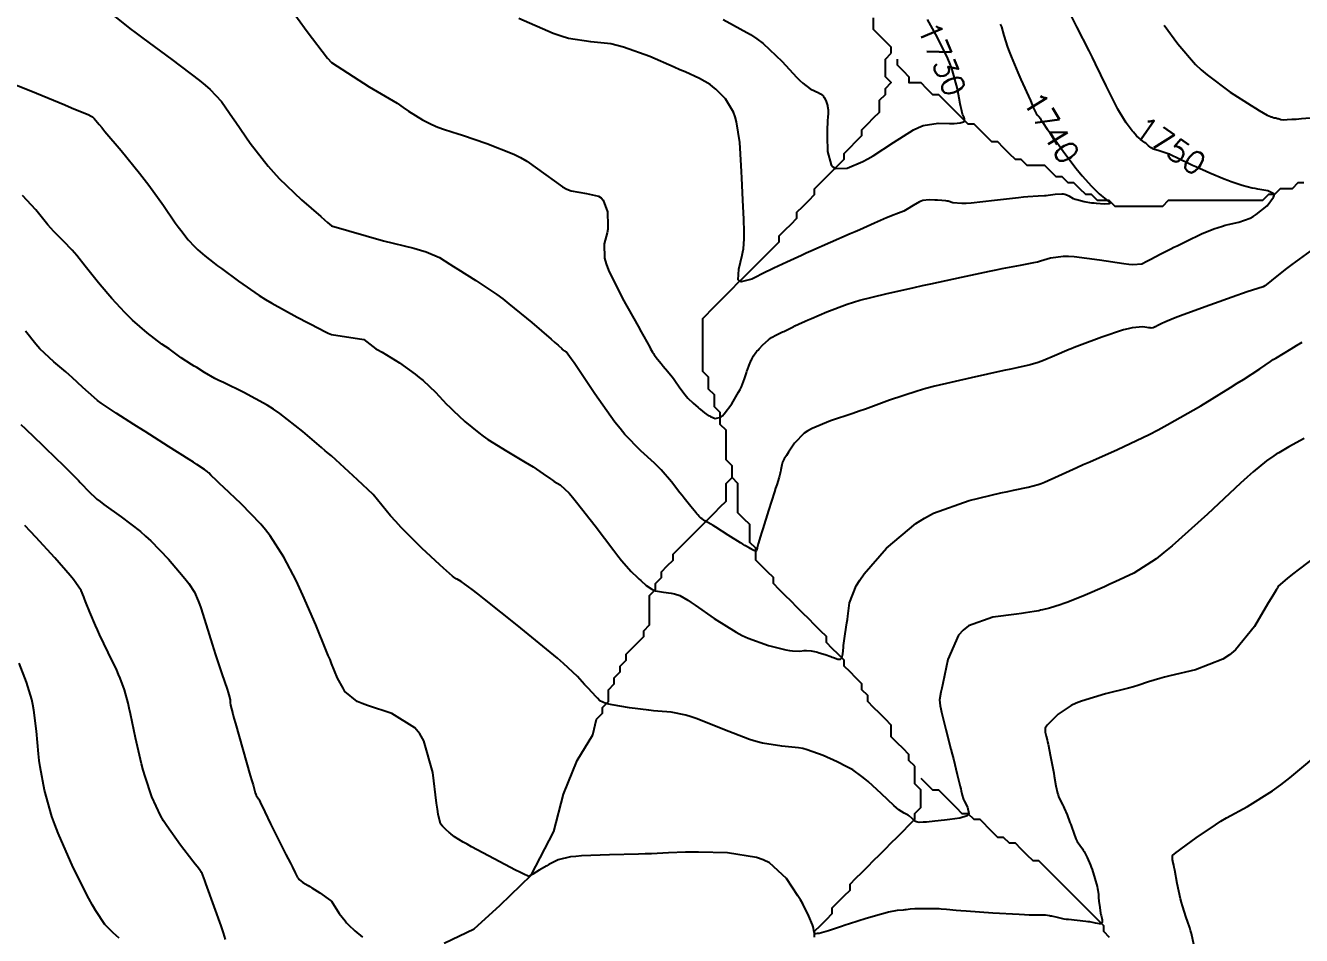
# Model space of a CAD drawing. Header units: metres. Extents: x 68 to 838477, y 94 to 1191015.
# Drawn here: x 837948.1 to 838164.5, y 1189900.5 to 1190054.8 of the extents above; entities that cross this region are included whole.
import ezdxf

# ---------------------------------------------------------------- set-up
doc = ezdxf.new("R2010")
doc.units = ezdxf.units.M
doc.header["$LTSCALE"] = 0.3
doc.layers.add('COTAS 10', color=1, linetype='Continuous')
doc.layers.add('DRENAJE', color=5, linetype='Continuous', lineweight=25)
doc.styles.get("Standard").update_dxf_attribs({"font": 'simplex.shx'})

msp = doc.modelspace()

# ---------------------------------------------------------------- linework, layer by layer
at = {"layer": 'COTAS 10'}
for points, elevation in [([(837992.58, 1190058.31), (837995.83, 1190053.8), (837999.3, 1190049.31), (838000, 1190048.56), (838006.34, 1190044.44), (838011.11, 1190041.64), (838012.12, 1190040.94), (838013.02, 1190040.32), (838015.43, 1190038.82), (838017.01, 1190038.03), (838017.39, 1190037.85), (838017.74, 1190037.7), (838018.82, 1190037.29), (838020.54, 1190036.75), (838021.29, 1190036.5), (838022.17, 1190036.21), (838026.35, 1190034.82), (838030.91, 1190032.99), (838032.03, 1190032.42), (838033.08, 1190031.83), (838036.35, 1190029.47), (838039.14, 1190027.45), (838039.89, 1190027.07), (838040.63, 1190026.77), (838043.21, 1190026.33), (838045.29, 1190025.9), (838045.71, 1190025.6), (838046.07, 1190025.22), (838046.78, 1190023.21), (838046.87, 1190020.85), (838046.83, 1190020.26), (838046.75, 1190019.68), (838046.23, 1190017.81), (838046.28, 1190015.34), (838046.56, 1190014.39), (838046.95, 1190013.32), (838049.35, 1190008.5), (838051.97, 1190003.84), (838052.51, 1190002.87), (838052.97, 1190002.05), (838053.96, 1190000.25), (838054.09, 1190000), (838054.43, 1189999.4), (838054.57, 1189999.18), (838054.71, 1189998.97), (838055.26, 1189998.23), (838055.87, 1189997.5), (838056.05, 1189997.28), (838056.24, 1189997.06), (838056.98, 1189996.2), (838057.77, 1189995.23), (838058, 1189994.93), (838058.23, 1189994.62), (838059.08, 1189993.39), (838059.96, 1189992.19), (838060.2, 1189991.9), (838060.44, 1189991.62), (838061.32, 1189990.76), (838062.15, 1189990.05), (838062.36, 1189989.87), (838062.56, 1189989.7), (838063.23, 1189989.15), (838063.88, 1189988.7), (838064.08, 1189988.59), (838064.28, 1189988.49), (838065.07, 1189988.19), (838066, 1189988.41), (838066.3, 1189988.64), (838066.6, 1189988.94), (838067.86, 1189990.65), (838069.02, 1189992.62), (838069.27, 1189993.09), (838069.49, 1189993.53), (838070.02, 1189994.87), (838070.35, 1189995.91), (838070.43, 1189996.17), (838070.52, 1189996.42), (838070.81, 1189997.21), (838071.09, 1189997.89), (838071.17, 1189998.06), (838071.24, 1189998.22), (838071.54, 1189998.77), (838071.97, 1189999.36), (838072.13, 1189999.56), (838072.32, 1189999.77), (838072.53, 1190000), (838073.16, 1190000.66), (838074.1, 1190001.52), (838074.35, 1190001.71), (838074.6, 1190001.89), (838075.45, 1190002.37), (838076.27, 1190002.74), (838076.48, 1190002.84), (838076.7, 1190002.95), (838077.47, 1190003.32), (838078.19, 1190003.68), (838078.38, 1190003.77), (838078.57, 1190003.86), (838079.21, 1190004.17), (838080.32, 1190004.67), (838080.8, 1190004.88), (838081.36, 1190005.12), (838084, 1190006.27), (838087.43, 1190007.56), (838088.49, 1190007.9), (838089.6, 1190008.22), (838094, 1190009.33), (838098.82, 1190010.4), (838100.2, 1190010.7), (838101.6, 1190011.01), (838106.81, 1190012.14), (838111.58, 1190013.15), (838112.71, 1190013.38), (838113.75, 1190013.59), (838116.81, 1190014.16), (838119.12, 1190014.61), (838119.69, 1190014.74), (838120.23, 1190014.88), (838121.94, 1190015.41), (838124.14, 1190015.69), (838124.98, 1190015.68), (838125.93, 1190015.62), (838130.22, 1190015.05), (838134.35, 1190014.45), (838135.19, 1190014.36), (838135.9, 1190014.31), (838137.39, 1190014.42), (838138.27, 1190014.87), (838138.59, 1190015.03), (838138.94, 1190015.21), (838140.51, 1190016.02), (838142.33, 1190016.95), (838142.85, 1190017.21), (838143.38, 1190017.48), (838145.32, 1190018.44), (838147.19, 1190019.32), (838147.66, 1190019.53), (838148.12, 1190019.72), (838149.62, 1190020.32), (838151.11, 1190020.81), (838151.56, 1190020.93), (838152.03, 1190021.06), (838153.86, 1190021.49), (838155.78, 1190022.16), (838156.3, 1190022.44), (838156.81, 1190022.76), (838158.65, 1190024.25), (838159.77, 1190025.72), (838159.84, 1190026.01), (838159.8, 1190026.26), (838158.78, 1190026.78), (838157.08, 1190027.05), (838156.61, 1190027.15), (838156.14, 1190027.25), (838154.45, 1190027.71), (838152.58, 1190028.33), (838152, 1190028.55), (838151.39, 1190028.78), (838148.97, 1190029.78), (838146.58, 1190030.83), (838146, 1190031.1), (838145.44, 1190031.35), (838143.71, 1190032.2), (838142.27, 1190032.88), (838141.9, 1190033.03), (838141.55, 1190033.17), (838140.36, 1190033.56), (838139.41, 1190033.87), (838139.2, 1190033.97), (838139.02, 1190034.06), (838138.53, 1190034.42), (838138.18, 1190034.77), (838138.08, 1190034.86), (838137.98, 1190034.94), (838137.6, 1190035.22), (838137.2, 1190035.51), (838137.08, 1190035.6), (838136.96, 1190035.7), (838136.53, 1190036.11), (838135.98, 1190036.73), (838135.8, 1190036.96), (838135.6, 1190037.21), (838134.76, 1190038.34), (838133.67, 1190040.09), (838133.37, 1190040.63), (838133.31, 1190040.74), (838132.94, 1190041.45), (838131.39, 1190044.61), (838129.58, 1190048.34), (838129.05, 1190049.41), (838128.5, 1190050.51), (838126.38, 1190054.61), (838124.32, 1190058.8)], 1750), ([(837962.89, 1190056.63), (837965.8, 1190054.32), (837966.84, 1190053.53), (837967.97, 1190052.68), (837972.89, 1190049.06), (837977.57, 1190045.52), (837978.55, 1190044.71), (837979.4, 1190043.98), (837981.32, 1190041.96), (837982.7, 1190039.94), (837983.21, 1190039.21), (837983.76, 1190038.41), (837986.21, 1190034.88), (837989.23, 1190030.97), (837990.16, 1190029.93), (837991.12, 1190028.89), (837994.88, 1190025.28), (837998.15, 1190022.44), (837998.79, 1190021.88), (837999.31, 1190021.43), (838000, 1190020.87), (838008.79, 1190018.3), (838013.97, 1190017.06), (838015.07, 1190016.74), (838016.03, 1190016.44), (838018.3, 1190015.47), (838020.05, 1190014.34), (838020.68, 1190013.94), (838021.38, 1190013.51), (838024.43, 1190011.6), (838028, 1190009.2), (838029.03, 1190008.44), (838030.08, 1190007.64), (838033.98, 1190004.43), (838037.24, 1190001.61), (838037.88, 1190001.05), (838038.41, 1190000.6), (838039.09, 1190000)], 1760), ([(838113.41, 1190055.07), (838113.59, 1190054.61), (838114.01, 1190053.13), (838114.61, 1190051.17), (838114.9, 1190050.41), (838115.24, 1190049.55), (838116.38, 1190046.88), (838116.89, 1190045.69), (838118.51, 1190042.08), (838118.81, 1190041.39), (838119.06, 1190040.83), (838119.47, 1190039.92), (838119.49, 1190039.88), (838119.49, 1190039.86), (838119.5, 1190039.85), (838119.54, 1190039.79), (838119.58, 1190039.72), (838119.6, 1190039.71), (838119.62, 1190039.69), (838119.7, 1190039.61), (838119.81, 1190039.51), (838119.84, 1190039.49), (838119.87, 1190039.46), (838119.99, 1190039.33), (838120.17, 1190039.11), (838120.23, 1190039.01), (838120.31, 1190038.9), (838120.63, 1190038.38), (838121.38, 1190037.26), (838121.73, 1190036.77), (838122.13, 1190036.2), (838124.08, 1190033.5), (838126.23, 1190030.63), (838126.77, 1190029.96), (838127.28, 1190029.34), (838128.88, 1190027.55), (838130.18, 1190026.3), (838130.49, 1190026.01), (838130.79, 1190025.76), (838131.67, 1190025.09), (838132.03, 1190024.71), (838131.99, 1190024.64), (838131.88, 1190024.59), (838131, 1190024.53), (838129.7, 1190024.62), (838129.33, 1190024.67), (838128.96, 1190024.71), (838127.61, 1190024.94), (838126.4, 1190025.24), (838126.11, 1190025.33), (838125.85, 1190025.43), (838125.1, 1190025.85), (838124.37, 1190026.17), (838124.12, 1190026.21), (838123.85, 1190026.24), (838122.72, 1190026.16), (838121.5, 1190025.99), (838121.19, 1190025.96), (838120.88, 1190025.93), (838119.84, 1190025.88), (838118.1, 1190025.76), (838117.36, 1190025.69), (838116.5, 1190025.6), (838112.45, 1190025.13), (838108.44, 1190024.71), (838107.6, 1190024.66), (838106.9, 1190024.63), (838105.33, 1190024.76), (838104.58, 1190025.01), (838104.39, 1190025.05), (838104.19, 1190025.09), (838103.51, 1190025.16), (838102.78, 1190025.18), (838102.55, 1190025.19), (838102.31, 1190025.2), (838101.34, 1190025.24), (838100.29, 1190025.13), (838099.99, 1190025.05), (838099.7, 1190024.94), (838098.64, 1190024.32), (838097.6, 1190023.65), (838097.33, 1190023.5), (838097.06, 1190023.36), (838096.13, 1190022.98), (838094.96, 1190022.56), (838094.55, 1190022.39), (838094.09, 1190022.19), (838092.1, 1190021.31), (838089.58, 1190020.18), (838088.79, 1190019.83), (838087.96, 1190019.46), (838084.61, 1190018.01), (838081.28, 1190016.55), (838080.46, 1190016.19), (838079.68, 1190015.84), (838077.22, 1190014.71), (838074.98, 1190013.64), (838074.34, 1190013.33), (838073.7, 1190013.02), (838071.29, 1190011.82), (838069.45, 1190011.32), (838069.16, 1190011.45), (838068.96, 1190011.69), (838069.05, 1190013.5), (838069.63, 1190015.85), (838069.74, 1190016.42), (838069.83, 1190016.96), (838069.97, 1190018.64), (838069.95, 1190020.54), (838069.93, 1190021.22), (838069.9, 1190021.97), (838069.76, 1190025.22), (838069.57, 1190028.96), (838069.51, 1190030.01), (838069.45, 1190031.07), (838069.21, 1190034.96), (838068.69, 1190038.5), (838068.45, 1190039.34), (838068.17, 1190040.11), (838066.82, 1190042.38), (838065.16, 1190044.05), (838064.68, 1190044.44), (838064.2, 1190044.8), (838062.38, 1190045.86), (838059.95, 1190046.95), (838059.08, 1190047.33), (838058.12, 1190047.75), (838053.94, 1190049.54), (838049.52, 1190051.16), (838048.41, 1190051.46), (838047.35, 1190051.7), (838043.94, 1190052.05), (838040.19, 1190052.62), (838038.92, 1190053), (838037.55, 1190053.47), (838031.75, 1190055.99)], 1740), ([(838066.43, 1190055.83), (838071.03, 1190053.32), (838072.14, 1190052.57), (838073.19, 1190051.79), (838076.43, 1190048.73), (838078.86, 1190046.05), (838079.4, 1190045.51), (838079.89, 1190045.04), (838081.18, 1190044.08), (838082.01, 1190043.7), (838082.21, 1190043.6), (838082.39, 1190043.51), (838082.94, 1190043.22), (838083.35, 1190042.88), (838083.45, 1190042.77), (838083.54, 1190042.64), (838083.84, 1190042.08), (838084.04, 1190041.45), (838084.09, 1190041.28), (838084.12, 1190041.12), (838084.2, 1190040.53), (838084.2, 1190039.87), (838084.19, 1190039.66), (838084.17, 1190039.44), (838084.08, 1190038.53), (838084.02, 1190037.15), (838084.02, 1190036.63), (838084.02, 1190036.05), (838084.11, 1190033.45), (838084.71, 1190031.2), (838085.03, 1190030.84), (838085.43, 1190030.58), (838087.42, 1190030.61), (838090.12, 1190031.75), (838090.95, 1190032.19), (838091.82, 1190032.7), (838095.27, 1190035), (838098.69, 1190037.14), (838099.53, 1190037.53), (838100.33, 1190037.85), (838102.85, 1190038.28), (838104.79, 1190038.21), (838105.22, 1190038.21), (838105.61, 1190038.21), (838106.62, 1190038.29), (838107.17, 1190038.47), (838107.26, 1190038.54), (838107.33, 1190038.62), (838107.34, 1190038.98), (838107.2, 1190039.37), (838107.17, 1190039.46), (838107.13, 1190039.54), (838107.02, 1190039.81), (838106.83, 1190040.6), (838106.74, 1190041.02), (838106.63, 1190041.53), (838106.14, 1190044.09), (838105.26, 1190047.34), (838104.91, 1190048.27), (838104.52, 1190049.22), (838102.76, 1190052.79), (838101.08, 1190055.83)], 1730), ([(838141.21, 1190054.9), (838143.5, 1190051.74), (838146.54, 1190048.22), (838147.48, 1190047.31), (838148.47, 1190046.43), (838152.41, 1190043.5), (838155.94, 1190041.24), (838156.68, 1190040.78), (838157.3, 1190040.4), (838158.67, 1190039.63), (838159.22, 1190039.4), (838159.34, 1190039.35), (838159.44, 1190039.31), (838159.65, 1190039.23), (838159.76, 1190039.2), (838159.79, 1190039.19), (838159.82, 1190039.19), (838159.93, 1190039.17), (838160.05, 1190039.15), (838160.09, 1190039.15), (838160.13, 1190039.14), (838160.27, 1190039.11), (838160.42, 1190039.07), (838160.46, 1190039.06), (838160.51, 1190039.04), (838160.68, 1190038.98), (838160.9, 1190038.92), (838160.99, 1190038.9), (838161.07, 1190038.89), (838161.46, 1190038.84), (838162.06, 1190038.87), (838162.86, 1190038.91), (838163.59, 1190038.96), (838164.47, 1190039.03), (838168.89, 1190039.4)], 1760), ([(837942.46, 1190046.27), (837948.97, 1190043.73), (837954.74, 1190041.34), (837955.89, 1190040.86), (837956.84, 1190040.47), (837958.68, 1190039.71), (837959.19, 1190039.47), (837959.31, 1190039.4), (837959.42, 1190039.33), (837959.71, 1190039.05), (837960.55, 1190038.04), (837961, 1190037.51), (837961.54, 1190036.86), (837964.29, 1190033.63), (837967.44, 1190029.79), (837968.23, 1190028.77), (837968.99, 1190027.77), (837971.47, 1190024.29), (837973.48, 1190021.36), (837973.96, 1190020.7), (837974.4, 1190020.1), (837975.66, 1190018.49), (837976.72, 1190017.35), (837977.03, 1190017.05), (837977.33, 1190016.76), (837978.49, 1190015.76), (837980.08, 1190014.51), (837980.67, 1190014.07), (837981.31, 1190013.58), (837984.18, 1190011.44), (837987.7, 1190009.03), (837988.76, 1190008.37), (837989.87, 1190007.71), (837994.18, 1190005.33), (837997.98, 1190003.38), (837998.76, 1190002.99), (837999.43, 1190002.66), (838000, 1190002.41), (838005.45, 1190001.55), (838007.51, 1190000), (838007.74, 1189999.87), (838008.57, 1189999.4), (838011.49, 1189997.59), (838014.18, 1189995.68), (838014.86, 1189995.14), (838015.5, 1189994.6), (838017.59, 1189992.61), (838019.51, 1189990.62), (838020.05, 1189990.08), (838020.59, 1189989.54), (838022.61, 1189987.63), (838024.94, 1189985.71), (838025.69, 1189985.16), (838026.48, 1189984.62), (838029.72, 1189982.61), (838032.82, 1189980.78), (838033.52, 1189980.35), (838034.16, 1189979.95), (838035.9, 1189978.78), (838037.14, 1189977.92), (838037.46, 1189977.7), (838037.76, 1189977.5), (838038.78, 1189976.9), (838040.27, 1189975.51), (838040.87, 1189974.82), (838041.55, 1189974), (838044.69, 1189969.95), (838047.86, 1189965.77), (838048.56, 1189964.88), (838049.18, 1189964.1), (838050.8, 1189962.24), (838051.87, 1189961.2), (838052.15, 1189960.93), (838052.42, 1189960.68), (838053.33, 1189959.84), (838054.31, 1189959.21), (838054.62, 1189959.07), (838054.95, 1189958.96), (838056.27, 1189958.71), (838057.57, 1189958.55), (838057.89, 1189958.49), (838058.18, 1189958.42), (838059.06, 1189958.13), (838060.4, 1189957.33), (838060.98, 1189956.95), (838061.66, 1189956.49), (838064.88, 1189954.26), (838068.62, 1189951.91), (838069.63, 1189951.38), (838070.62, 1189950.91), (838074.12, 1189949.64), (838077.02, 1189948.94), (838077.63, 1189948.81), (838078.16, 1189948.73), (838079.41, 1189948.69), (838080.14, 1189948.8), (838080.34, 1189948.81), (838080.55, 1189948.82), (838081.32, 1189948.75), (838082.16, 1189948.57), (838082.41, 1189948.51), (838082.67, 1189948.44), (838083.68, 1189948.12), (838084.66, 1189947.78), (838084.9, 1189947.7), (838085.12, 1189947.62), (838085.83, 1189947.37), (838086.33, 1189947.37), (838086.43, 1189947.45), (838086.52, 1189947.56), (838086.69, 1189948.24), (838086.8, 1189949.31), (838086.84, 1189949.66), (838086.89, 1189950.04), (838087.12, 1189951.62), (838087.4, 1189953.49), (838087.47, 1189954.05), (838087.55, 1189954.64), (838087.83, 1189956.92), (838088.95, 1189959.8), (838089.57, 1189960.77), (838090.31, 1189961.81), (838094.09, 1189966.16), (838099.06, 1189970.33), (838100.55, 1189971.26), (838102.09, 1189972.09), (838108.11, 1189974.26), (838113.5, 1189975.54), (838114.66, 1189975.8), (838115.67, 1189976.03), (838118.11, 1189976.53), (838119.81, 1189976.97), (838120.35, 1189977.16), (838120.93, 1189977.38), (838123.3, 1189978.42), (838126.41, 1189979.87), (838127.45, 1189980.34), (838128.58, 1189980.84), (838133.3, 1189982.93), (838138.66, 1189985.47), (838140.18, 1189986.25), (838141.71, 1189987.07), (838147.41, 1189990.34), (838152.47, 1189993.43), (838153.61, 1189994.14), (838154.64, 1189994.79), (838157.41, 1189996.6), (838159.26, 1189997.86), (838159.71, 1189998.15), (838160.13, 1189998.42), (838161.42, 1189999.2), (838162.76, 1190000), (838163.63, 1190000.52), (838164.63, 1190001.13)], 1770), ([(838164.97, 1189984.75), (838162.33, 1189983.34), (838160.64, 1189982.36), (838160.21, 1189982.1), (838159.81, 1189981.85), (838158.53, 1189981.01), (838156.3, 1189979.14), (838155.3, 1189978.24), (838154.13, 1189977.17), (838148.53, 1189971.94), (838142.55, 1189966.56), (838141.14, 1189965.41), (838139.84, 1189964.39), (838136.03, 1189961.94), (838132.88, 1189960.44), (838131.99, 1189960.04), (838131.1, 1189959.64), (838127.82, 1189958.22), (838124.87, 1189957.03), (838124.18, 1189956.77), (838123.56, 1189956.55), (838121.78, 1189956), (838120.54, 1189955.7), (838120.24, 1189955.63), (838119.97, 1189955.57), (838119.18, 1189955.41), (838117.71, 1189955.19), (838117.01, 1189955.09), (838116.18, 1189954.98), (838112.13, 1189954.46), (838107.99, 1189952.99), (838107.11, 1189952.28), (838106.34, 1189951.44), (838104.52, 1189947.3), (838103.64, 1189943.22), (838103.47, 1189942.4), (838103.33, 1189941.73), (838103.08, 1189940.44), (838103.22, 1189939.44), (838103.33, 1189938.94), (838103.46, 1189938.34), (838104.18, 1189935.41), (838105.03, 1189932.08), (838105.24, 1189931.24), (838105.45, 1189930.43), (838106.11, 1189927.78), (838106.61, 1189925.76), (838106.7, 1189925.34), (838106.78, 1189924.99), (838106.93, 1189924.25), (838107.09, 1189923.73), (838107.18, 1189923.53), (838107.28, 1189923.29), (838107.84, 1189922.22), (838108.05, 1189921.17), (838107.95, 1189920.96), (838107.77, 1189920.77), (838106.53, 1189920.36), (838104.84, 1189920.16), (838104.38, 1189920.11), (838103.92, 1189920.06), (838102.29, 1189919.87), (838100.89, 1189919.72), (838100.59, 1189919.69), (838100.32, 1189919.67), (838099.63, 1189919.63), (838099.17, 1189919.74), (838099.04, 1189919.8), (838098.92, 1189919.89), (838098.44, 1189920.31), (838097.95, 1189920.77), (838097.81, 1189920.87), (838097.66, 1189920.96), (838097.11, 1189921.2), (838096.18, 1189921.8), (838095.79, 1189922.13), (838095.34, 1189922.52), (838093.24, 1189924.5), (838091, 1189926.6), (838090.46, 1189927.06), (838089.95, 1189927.47), (838088.41, 1189928.55), (838086.83, 1189929.39), (838086.3, 1189929.65), (838085.74, 1189929.92), (838083.36, 1189931.02), (838080.68, 1189931.98), (838079.93, 1189932.17), (838079.16, 1189932.32), (838076.34, 1189932.61), (838073.07, 1189933.08), (838072.02, 1189933.36), (838070.9, 1189933.7), (838066.34, 1189935.45), (838061.97, 1189937.21), (838060.98, 1189937.55), (838060.07, 1189937.83), (838057.56, 1189938.34), (838055.31, 1189938.52), (838054.58, 1189938.6), (838053.79, 1189938.69), (838050.53, 1189939.11), (838047.58, 1189939.59), (838046.99, 1189939.72), (838046.49, 1189939.84), (838045.51, 1189940.25), (838045.1, 1189940.71), (838044.96, 1189940.85), (838044.82, 1189941), (838044.22, 1189941.64), (838043.43, 1189942.48), (838043.17, 1189942.76), (838042.88, 1189943.07), (838041.69, 1189944.39), (838039.31, 1189946.62), (838038.28, 1189947.51), (838037.09, 1189948.51), (838031.44, 1189953.13), (838025.9, 1189957.53), (838024.79, 1189958.41), (838023.85, 1189959.14), (838021.95, 1189960.51), (838021.29, 1189960.89), (838021.13, 1189960.99), (838020.98, 1189961.09), (838020.51, 1189961.4), (838019.47, 1189962.31), (838018.95, 1189962.78), (838018.34, 1189963.35), (838015.3, 1189966.19), (838011.8, 1189969.69), (838010.89, 1189970.68), (838010, 1189971.67), (838007.03, 1189975.3), (838004.4, 1189977.77), (838000, 1189981.84), (837999.46, 1189982.25), (837998.92, 1189982.7), (837998.27, 1189983.24), (837995.11, 1189985.97), (837991.24, 1189989.01), (837990.16, 1189989.75), (837989.08, 1189990.45), (837985.11, 1189992.6), (837981.66, 1189994.25), (837980.89, 1189994.63), (837980.21, 1189994.97), (837978.46, 1189995.95), (837977.12, 1189996.8), (837976.7, 1189997.07), (837976.26, 1189997.34), (837974.5, 1189998.46), (837972.47, 1190000), (837971.21, 1190000.76), (837968.74, 1190002.7), (837966.22, 1190004.87), (837965.56, 1190005.5), (837964.91, 1190006.13), (837962.7, 1190008.5), (837960.73, 1190010.83), (837960.23, 1190011.44), (837959.76, 1190012.03), (837958.22, 1190014.03), (837956.81, 1190015.82), (837956.41, 1190016.29), (837956.01, 1190016.74), (837954.53, 1190018.22), (837952.89, 1190019.89), (837952.39, 1190020.44), (837951.88, 1190021.04), (837949.84, 1190023.54), (837947.56, 1190025.99)], 1780), ([(838167.21, 1190017.44), (838162.86, 1190014.28), (838161.96, 1190013.6), (838161.18, 1190013.01), (838159.43, 1190011.57), (838158.52, 1190010.82), (838158.26, 1190010.66), (838158.01, 1190010.52), (838157.09, 1190010.19), (838155.27, 1190009.64), (838154.46, 1190009.36), (838153.5, 1190009.03), (838148.92, 1190007.38), (838144.42, 1190005.73), (838143.52, 1190005.39), (838142.77, 1190005.11), (838141.31, 1190004.52), (838140.83, 1190004.29), (838140.7, 1190004.22), (838140.57, 1190004.16), (838140.12, 1190003.93), (838139.74, 1190003.73), (838139.65, 1190003.69), (838139.58, 1190003.65), (838139.36, 1190003.54), (838138.99, 1190003.51), (838138.82, 1190003.52), (838138.61, 1190003.54), (838137.6, 1190003.69), (838135.79, 1190003.55), (838135.08, 1190003.39), (838134.28, 1190003.18), (838130.64, 1190001.98), (838126.83, 1190000.55), (838125.93, 1190000.2), (838125.42, 1190000), (838125.09, 1189999.87), (838122.61, 1189998.82), (838120.73, 1189998.03), (838120.27, 1189997.85), (838119.83, 1189997.69), (838118.46, 1189997.28), (838116.19, 1189996.77), (838115.19, 1189996.55), (838114.02, 1189996.3), (838108.46, 1189995.09), (838102.31, 1189993.64), (838100.77, 1189993.23), (838099.31, 1189992.81), (838094.63, 1189991.27), (838090.54, 1189989.77), (838089.45, 1189989.39), (838088.37, 1189989.02), (838084.63, 1189987.77), (838081.48, 1189986.47), (838080.78, 1189986.07), (838080.15, 1189985.65), (838078.49, 1189983.98), (838077.51, 1189982.47), (838077.3, 1189982.16), (838077.13, 1189981.89), (838076.74, 1189981.3), (838076.57, 1189980.97), (838076.53, 1189980.86), (838076.49, 1189980.76), (838076.37, 1189980.32), (838076.19, 1189979.45), (838076.12, 1189979.14), (838076.09, 1189979.01), (838076.05, 1189978.87), (838075.88, 1189978.24), (838075.49, 1189976.93), (838075.31, 1189976.36), (838075.1, 1189975.7), (838074.11, 1189972.58), (838073.12, 1189969.46), (838072.91, 1189968.8), (838072.74, 1189968.23), (838072.35, 1189966.89), (838072.19, 1189966.25), (838072.16, 1189966.11), (838072.13, 1189966), (838072.07, 1189965.73), (838071.97, 1189965.64), (838071.93, 1189965.64), (838071.87, 1189965.66), (838071.6, 1189965.78), (838071.28, 1189965.97), (838071.19, 1189966.01), (838071.1, 1189966.06), (838070.81, 1189966.21), (838070.1, 1189966.63), (838069.74, 1189966.85), (838069.33, 1189967.1), (838067.27, 1189968.39), (838065.15, 1189969.71), (838064.69, 1189970), (838064.29, 1189970.24), (838063.32, 1189970.83), (838062.82, 1189971.14), (838062.71, 1189971.21), (838062.62, 1189971.28), (838062.4, 1189971.46), (838062.1, 1189971.82), (838061.96, 1189972), (838061.79, 1189972.21), (838060.94, 1189973.26), (838059.8, 1189974.67), (838059.45, 1189975.11), (838059.08, 1189975.57), (838057.62, 1189977.43), (838055.87, 1189979.46), (838055.32, 1189980.03), (838054.75, 1189980.6), (838052.45, 1189982.7), (838049.75, 1189985.46), (838048.92, 1189986.46), (838048.06, 1189987.56), (838044.65, 1189992.36), (838041.69, 1189996.76), (838041.11, 1189997.61), (838040.63, 1189998.3), (838039.79, 1189999.45), (838039.61, 1189999.56), (838039.57, 1189999.59), (838039.52, 1189999.63), (838039.34, 1189999.78), (838039.06, 1190000)], 1760), ([(838170.28, 1189967.32), (838164.15, 1189962.67), (838162.98, 1189961.77), (838162.04, 1189961.03), (838160.53, 1189959.75), (838160.47, 1189959.54), (838160.45, 1189959.48), (838160.41, 1189959.41), (838160.25, 1189959.15), (838159.56, 1189958.03), (838159.19, 1189957.42), (838158.75, 1189956.67), (838156.51, 1189952.89), (838153.32, 1189948.95), (838152.27, 1189948.09), (838151.15, 1189947.35), (838146.51, 1189945.53), (838142.19, 1189944.52), (838141.27, 1189944.29), (838140.47, 1189944.08), (838138.56, 1189943.48), (838136.75, 1189942.88), (838136.01, 1189942.67), (838135.16, 1189942.44), (838131.23, 1189941.44), (838127.19, 1189940.22), (838126.27, 1189939.86), (838125.45, 1189939.48), (838123.2, 1189937.99), (838121.85, 1189936.67), (838121.59, 1189936.39), (838121.38, 1189936.16), (838121.04, 1189935.63), (838121.02, 1189935.36), (838121.02, 1189935.29), (838121.02, 1189935.22), (838121.04, 1189934.97), (838121.06, 1189934.76), (838121.06, 1189934.72), (838121.07, 1189934.69), (838121.08, 1189934.62), (838121.11, 1189934.55), (838121.12, 1189934.52), (838121.13, 1189934.49), (838121.19, 1189934.31), (838121.35, 1189933.66), (838121.42, 1189933.32), (838121.5, 1189932.91), (838121.91, 1189930.86), (838122.35, 1189928.57), (838122.46, 1189928.02), (838122.56, 1189927.49), (838122.85, 1189925.87), (838123.11, 1189924.61), (838123.2, 1189924.32), (838123.28, 1189924.06), (838123.61, 1189923.31), (838124, 1189922.59), (838124.12, 1189922.34), (838124.24, 1189922.07), (838124.74, 1189920.92), (838125.23, 1189919.66), (838125.35, 1189919.32), (838125.48, 1189918.99), (838125.87, 1189917.84), (838126.24, 1189916.85), (838126.34, 1189916.62), (838126.46, 1189916.41), (838126.87, 1189915.8), (838127.33, 1189915.19), (838127.47, 1189914.97), (838127.61, 1189914.73), (838128.15, 1189913.68), (838128.7, 1189912.42), (838128.84, 1189912.04), (838128.98, 1189911.65), (838129.45, 1189910.15), (838129.82, 1189908.77), (838129.89, 1189908.46), (838129.94, 1189908.18), (838130.05, 1189907.44), (838130.09, 1189906.77), (838130.12, 1189906.54), (838130.14, 1189906.29), (838130.28, 1189905.25), (838130.43, 1189904.25), (838130.46, 1189904.04), (838130.5, 1189903.85), (838130.61, 1189903.42), (838130.68, 1189903.15), (838130.69, 1189903.07), (838130.7, 1189902.99), (838130.69, 1189902.7), (838130.5, 1189902.49), (838130.39, 1189902.47), (838130.26, 1189902.47), (838129.57, 1189902.58), (838128.58, 1189902.77), (838128.25, 1189902.82), (838127.9, 1189902.86), (838126.46, 1189903.01), (838124.98, 1189903.16), (838124.61, 1189903.21), (838124.26, 1189903.27), (838123.1, 1189903.5), (838122.16, 1189903.73), (838121.94, 1189903.77), (838121.73, 1189903.82), (838121.1, 1189903.91), (838120.58, 1189903.95), (838120.43, 1189903.95), (838120.29, 1189903.95), (838119.77, 1189903.91), (838118.28, 1189903.93), (838117.53, 1189903.96), (838116.63, 1189904.01), (838112.14, 1189904.29), (838107.62, 1189904.61), (838106.7, 1189904.67), (838105.92, 1189904.73), (838104.3, 1189904.88), (838103.39, 1189904.95), (838103.06, 1189904.97), (838102.7, 1189904.98), (838101.12, 1189905.01), (838099.57, 1189905.01), (838099.22, 1189905), (838098.91, 1189904.99), (838098.1, 1189904.93), (838097.42, 1189904.84), (838097.19, 1189904.81), (838096.95, 1189904.79), (838095.92, 1189904.69), (838094.42, 1189904.41), (838093.88, 1189904.28), (838093.27, 1189904.12), (838090.64, 1189903.34), (838087.83, 1189902.45), (838087.12, 1189902.22), (838086.45, 1189902), (838084.25, 1189901.29), (838082.67, 1189900.84), (838082.37, 1189900.79), (838082.14, 1189900.77), (838081.82, 1189900.97), (838081.74, 1189901.65), (838081.66, 1189901.94), (838081.55, 1189902.26), (838080.96, 1189903.77), (838079.92, 1189905.83), (838079.53, 1189906.5), (838079.09, 1189907.22), (838077.14, 1189910.16), (838074.24, 1189912.79), (838073.21, 1189913.3), (838072.07, 1189913.73), (838067.14, 1189914.5), (838062.2, 1189914.6), (838061.07, 1189914.6), (838060.03, 1189914.6), (838057.14, 1189914.49), (838054.24, 1189914.33), (838053.2, 1189914.3), (838052.07, 1189914.26), (838047.14, 1189914.16), (838042.4, 1189913.97), (838041.39, 1189913.89), (838040.51, 1189913.79), (838038.44, 1189913.31), (838037.19, 1189912.69), (838036.84, 1189912.5), (838036.49, 1189912.3), (838035.19, 1189911.53), (838034.13, 1189910.86), (838033.92, 1189910.74), (838033.74, 1189910.63), (838033.44, 1189910.46), (838032.49, 1189910.91), (838031.92, 1189911.21), (838031.21, 1189911.57), (838027.54, 1189913.49), (838023.74, 1189915.51), (838022.96, 1189915.94), (838022.29, 1189916.32), (838020.86, 1189917.21), (838020.23, 1189917.71), (838020.08, 1189917.83), (838019.93, 1189917.96), (838019.44, 1189918.38), (838019.03, 1189918.78), (838018.92, 1189918.9), (838018.82, 1189919.01), (838018.48, 1189919.44), (838018.07, 1189921.04), (838017.94, 1189921.89), (838017.78, 1189922.92), (838017.14, 1189928.11), (838015.63, 1189933.5), (838014.94, 1189934.66), (838014.13, 1189935.67), (838010.19, 1189938.11), (838006.08, 1189939.49), (838005.16, 1189939.83), (838004.32, 1189940.16), (838002.25, 1189941.87), (838001.93, 1189942.41), (838000.98, 1189944.11), (838000, 1189946.6), (837999.73, 1189947.28), (837999.44, 1189947.98), (837999.09, 1189948.84), (837997.3, 1189953.19), (837995.13, 1189958.2), (837994.55, 1189959.47), (837993.96, 1189960.68), (837991.91, 1189964.67), (837989.58, 1189968.28), (837988.81, 1189969.26), (837988, 1189970.23), (837984.67, 1189973.69), (837981.66, 1189976.51), (837981.05, 1189977.09), (837980.55, 1189977.57), (837979.54, 1189978.57), (837979.15, 1189978.96), (837979.03, 1189979.07), (837978.91, 1189979.18), (837978.41, 1189979.54), (837977.16, 1189980.36), (837976.55, 1189980.75), (837975.83, 1189981.2), (837972.31, 1189983.44), (837968.36, 1189985.94), (837967.37, 1189986.56), (837966.44, 1189987.15), (837963.44, 1189989.05), (837960.93, 1189990.76), (837960.31, 1189991.23), (837959.71, 1189991.7), (837957.79, 1189993.4), (837955.98, 1189995.11), (837955.46, 1189995.58), (837954.93, 1189996.06), (837952.91, 1189997.78), (837950.5, 1190000), (837949.85, 1190000.75), (837948.08, 1190002.96)], 1790), ([(837947.29, 1189987.12), (837948.09, 1189986.39), (837950.99, 1189983.64), (837953.53, 1189981.15), (837954.11, 1189980.58), (837954.63, 1189980.07), (837956.04, 1189978.68), (837957.07, 1189977.63), (837957.36, 1189977.33), (837957.65, 1189977.02), (837958.68, 1189975.89), (837960.17, 1189974.51), (837960.74, 1189974.06), (837961.39, 1189973.56), (837964.29, 1189971.5), (837967.57, 1189969), (837968.45, 1189968.23), (837969.32, 1189967.44), (837972.35, 1189964.29), (837974.83, 1189961.39), (837975.34, 1189960.75), (837975.79, 1189960.18), (837976.77, 1189958.71), (837977.38, 1189957.24), (837977.58, 1189956.68), (837977.8, 1189956.04), (837978.71, 1189953.17), (837979.73, 1189949.87), (837980.03, 1189948.97), (837980.32, 1189948.07), (837981.39, 1189944.84), (837982.26, 1189942.23), (837982.43, 1189941.71), (837982.56, 1189941.27), (837982.77, 1189940.45), (837982.78, 1189940.17), (837982.79, 1189940.07), (837982.8, 1189939.97), (837982.86, 1189939.53), (837983.24, 1189938.09), (837983.44, 1189937.35), (837983.69, 1189936.46), (837984.95, 1189932.01), (837986.21, 1189927.6), (837986.46, 1189926.73), (837986.67, 1189926.01), (837987.04, 1189924.7), (837987.15, 1189924.39), (837987.18, 1189924.31), (837987.22, 1189924.23), (837987.39, 1189923.97), (837987.58, 1189923.68), (837987.64, 1189923.58), (837987.69, 1189923.48), (837987.9, 1189923.07), (837988.3, 1189922.23), (837988.48, 1189921.86), (837988.68, 1189921.44), (837989.64, 1189919.41), (837990.74, 1189917.14), (837991.03, 1189916.57), (837991.3, 1189916.02), (837992.25, 1189914.23), (837993.04, 1189912.75), (837993.22, 1189912.39), (837993.38, 1189912.06), (837993.83, 1189911.08), (837994.23, 1189910.34), (837994.37, 1189910.16), (837994.51, 1189910), (837995.14, 1189909.49), (837996, 1189908.96), (837996.3, 1189908.78), (837996.62, 1189908.57), (837998.01, 1189907.71), (837999.81, 1189906.43), (838000, 1189906.29), (838001.26, 1189904.22), (838002.27, 1189902.96), (838002.55, 1189902.63), (838002.84, 1189902.31), (838003.91, 1189901.26), (838005.25, 1189900.18)], 1800), ([(837982.02, 1189899.8), (837981.66, 1189900.9), (837981.47, 1189901.45), (837981.24, 1189902.11), (837980.07, 1189905.4), (837978.9, 1189908.65), (837978.67, 1189909.28), (837978.48, 1189909.8), (837978.14, 1189910.73), (837978.06, 1189910.9), (837978.04, 1189910.95), (837978.02, 1189911), (837977.93, 1189911.16), (837977.85, 1189911.31), (837977.83, 1189911.35), (837977.81, 1189911.38), (837977.75, 1189911.47), (837977.2, 1189912.17), (837976.87, 1189912.59), (837976.47, 1189913.11), (837974.37, 1189915.78), (837972.04, 1189919.05), (837971.49, 1189919.94), (837970.99, 1189920.83), (837969.52, 1189923.99), (837968.36, 1189927.43), (837968.06, 1189928.49), (837967.77, 1189929.6), (837966.75, 1189933.99), (837965.88, 1189938.1), (837965.67, 1189939.03), (837965.47, 1189939.86), (837964.88, 1189942.12), (837964.15, 1189944.1), (837963.86, 1189944.76), (837963.55, 1189945.48), (837962.12, 1189948.47), (837960.63, 1189951.55), (837960.28, 1189952.31), (837959.95, 1189953.03), (837958.98, 1189955.34), (837958.28, 1189957.15), (837958.11, 1189957.56), (837957.96, 1189957.94), (837957.53, 1189958.98), (837956.64, 1189960.32), (837956.2, 1189960.88), (837955.67, 1189961.52), (837953.07, 1189964.52), (837949.83, 1189968.05), (837948.91, 1189969.02), (837947.98, 1189969.99)], 1810), ([(837963.94, 1189900.05), (837963.43, 1189900.48), (837962.95, 1189900.9), (837961.52, 1189902.33), (837959.98, 1189904.64), (837959.43, 1189905.62), (837958.82, 1189906.74), (837956.18, 1189912.03), (837953.61, 1189917.83), (837953.05, 1189919.29), (837952.55, 1189920.67), (837951.3, 1189925.12), (837950.58, 1189929.09), (837950.42, 1189930.18), (837950.28, 1189931.26), (837949.92, 1189935.12), (837949.51, 1189938.72), (837949.35, 1189939.65), (837949.16, 1189940.53), (837948.26, 1189943.46), (837946.99, 1189946.65)], 1820), ([(838146.22, 1189898.96), (838145.82, 1189900.8), (838145.69, 1189901.3), (838145.54, 1189901.79), (838145.16, 1189902.93), (838144.94, 1189903.54), (838144.31, 1189905.48), (838144.14, 1189906.08), (838143.98, 1189906.72), (838143.43, 1189909.3), (838143, 1189911.57), (838142.91, 1189912.01), (838142.84, 1189912.38), (838142.69, 1189913.04), (838142.65, 1189913.17), (838142.64, 1189913.19), (838142.63, 1189913.22), (838142.62, 1189913.26), (838142.61, 1189913.34), (838142.61, 1189913.37), (838142.61, 1189913.42), (838142.6, 1189913.64), (838142.59, 1189913.87), (838142.59, 1189913.92), (838142.59, 1189913.96), (838142.59, 1189914.04), (838143.22, 1189914.53), (838143.61, 1189914.82), (838144.09, 1189915.18), (838146.64, 1189917.05), (838149.9, 1189919.27), (838150.83, 1189919.85), (838151.78, 1189920.42), (838155.34, 1189922.36), (838159.6, 1189925.02), (838161, 1189926.04), (838162.49, 1189927.19), (838168.65, 1189932.36)], 1800)]:
    msp.add_lwpolyline(points, dxfattribs=dict(at, elevation=elevation))
at = {"layer": 'DRENAJE'}
for p, q in [((838062.93, 1189996.15), (838062.93, 1190005.15)), ((838044.28, 1189934.5), (838044.93, 1189937.17)), ((838041.66, 1189930.16), (838044.28, 1189934.5)), ((838039.33, 1189924.47), (838041.66, 1189930.16)), ((838098.91, 1189926.18), (838098.91, 1189929.18)), ((838037.66, 1189918.13), (838039.33, 1189924.47)), ((838033.83, 1189910.68), (838037.66, 1189918.13)), ((838028.57, 1189905.61), (838033.83, 1189910.68)), ((838024.19, 1189901.59), (838028.57, 1189905.61)), ((838019.07, 1189899.16), (838024.19, 1189901.59))]:
    msp.add_line(p, q, dxfattribs=at)
for points in [[(838094.91, 1190050.14, 0), (838094.91, 1190051.14, 0), (838093.92, 1190052.13, 0), (838092.92, 1190053.13, 0), (838091.92, 1190054.13, 0), (838091.92, 1190056.13, 0)], [(838062.93, 1190005.15, 0), (838064.92, 1190007.15, 0), (838065.92, 1190008.15, 0), (838066.92, 1190009.15, 0), (838067.92, 1190010.15, 0), (838068.92, 1190011.15, 0), (838069.92, 1190012.15, 0), (838071.92, 1190014.15, 0), (838072.92, 1190015.15, 0), (838073.92, 1190016.15, 0), (838074.92, 1190017.15, 0), (838075.92, 1190018.15, 0), (838075.92, 1190019.15, 0), (838076.92, 1190020.15, 0), (838077.92, 1190021.15, 0), (838078.92, 1190022.15, 0), (838078.92, 1190023.14, 0), (838079.92, 1190024.14, 0), (838080.92, 1190025.14, 0), (838081.92, 1190026.14, 0), (838081.92, 1190027.14, 0), (838082.92, 1190028.14, 0), (838083.92, 1190029.14, 0), (838084.92, 1190030.14, 0), (838085.92, 1190031.14, 0), (838086.92, 1190032.14, 0), (838086.92, 1190033.14, 0), (838087.92, 1190034.14, 0), (838088.92, 1190035.14, 0), (838089.92, 1190036.14, 0), (838089.92, 1190037.14, 0), (838090.92, 1190038.14, 0), (838091.92, 1190039.14, 0), (838092.92, 1190040.14, 0), (838092.92, 1190042.14, 0), (838093.92, 1190043.14, 0), (838093.92, 1190044.14, 0), (838094.91, 1190045.14, 0), (838093.92, 1190046.14, 0), (838093.92, 1190049.14, 0), (838094.91, 1190050.14, 0)], [(838095.91, 1190049.14, 0), (838095.91, 1190048.14, 0), (838096.91, 1190047.14, 0), (838097.91, 1190046.14, 0), (838097.91, 1190045.14, 0), (838099.91, 1190045.14, 0), (838100.91, 1190044.14, 0), (838101.91, 1190043.14, 0), (838102.91, 1190043.14, 0), (838104.91, 1190041.14, 0), (838105.91, 1190040.14, 0), (838107.91, 1190038.14, 0), (838108.91, 1190038.14, 0), (838109.91, 1190037.14, 0), (838110.91, 1190036.14, 0), (838111.91, 1190035.14, 0), (838112.91, 1190035.14, 0), (838113.91, 1190034.14, 0), (838114.91, 1190033.14, 0), (838115.91, 1190032.14, 0), (838116.91, 1190032.14, 0), (838117.91, 1190031.14, 0), (838118.91, 1190031.14, 0), (838120.91, 1190031.14, 0)], [(838164.89, 1190028.14, 0), (838163.89, 1190028.14, 0), (838162.89, 1190027.14, 0), (838160.89, 1190027.14, 0), (838159.89, 1190026.14, 0), (838158.89, 1190026.14, 0), (838157.89, 1190025.14, 0), (838141.9, 1190025.14, 0), (838140.9, 1190024.14, 0), (838132.9, 1190024.14, 0), (838131.9, 1190025.14, 0), (838129.9, 1190025.14, 0), (838128.9, 1190026.14, 0), (838127.9, 1190026.14, 0), (838126.9, 1190027.14, 0), (838125.9, 1190028.14, 0), (838124.9, 1190028.14, 0), (838123.9, 1190029.14, 0), (838122.91, 1190029.14, 0), (838121.91, 1190030.14, 0), (838120.91, 1190031.14, 0)], [(838067.92, 1189978.16, 0), (838067.92, 1189980.16, 0), (838066.92, 1189981.16, 0), (838066.92, 1189986.16, 0), (838065.92, 1189987.16, 0), (838065.92, 1189989.16, 0), (838064.92, 1189990.16, 0), (838064.92, 1189992.16, 0), (838063.93, 1189993.15, 0), (838063.93, 1189995.15, 0), (838062.93, 1189996.15, 0)], [(838045.93, 1189939.17, 0), (838046.93, 1189940.17, 0), (838046.93, 1189942.17, 0), (838047.93, 1189943.17, 0), (838047.93, 1189944.17, 0), (838048.93, 1189945.17, 0), (838048.93, 1189946.17, 0), (838049.93, 1189947.17, 0), (838049.93, 1189948.17, 0), (838050.93, 1189949.17, 0), (838051.93, 1189950.17, 0), (838052.93, 1189951.17, 0), (838052.93, 1189952.17, 0), (838053.93, 1189953.17, 0), (838053.93, 1189958.17, 0), (838054.93, 1189959.17, 0), (838054.93, 1189960.17, 0), (838055.93, 1189961.17, 0), (838055.93, 1189962.17, 0), (838056.93, 1189963.16, 0), (838057.93, 1189964.16, 0), (838057.93, 1189965.16, 0), (838058.93, 1189966.16, 0), (838059.93, 1189967.16, 0), (838060.93, 1189968.16, 0), (838061.93, 1189969.16, 0), (838062.93, 1189970.16, 0), (838063.93, 1189971.16, 0), (838064.92, 1189972.16, 0), (838065.92, 1189973.16, 0), (838066.92, 1189974.16, 0), (838066.92, 1189977.16, 0), (838067.92, 1189978.16, 0)], [(838098.91, 1189929.18, 0), (838097.91, 1189930.18, 0), (838097.91, 1189931.18, 0), (838096.91, 1189932.18, 0), (838095.91, 1189933.18, 0), (838094.91, 1189934.17, 0), (838094.91, 1189936.17, 0), (838093.92, 1189937.17, 0), (838092.92, 1189938.17, 0), (838091.92, 1189939.17, 0), (838090.92, 1189940.17, 0), (838090.92, 1189941.17, 0), (838089.92, 1189942.17, 0), (838089.92, 1189943.17, 0), (838088.92, 1189944.17, 0), (838087.92, 1189945.17, 0), (838086.92, 1189946.17, 0), (838086.92, 1189947.17, 0), (838085.92, 1189948.17, 0), (838084.92, 1189949.17, 0), (838083.92, 1189950.17, 0), (838083.92, 1189951.17, 0), (838082.92, 1189952.17, 0), (838081.92, 1189953.17, 0), (838080.92, 1189954.17, 0), (838079.92, 1189955.17, 0), (838078.92, 1189956.17, 0), (838077.92, 1189957.17, 0), (838076.92, 1189958.17, 0), (838075.92, 1189959.17, 0), (838074.92, 1189960.17, 0), (838074.92, 1189961.17, 0), (838073.92, 1189962.17, 0), (838072.92, 1189963.16, 0), (838071.92, 1189964.16, 0), (838071.92, 1189966.16, 0), (838070.92, 1189967.16, 0), (838070.92, 1189970.16, 0), (838069.92, 1189971.16, 0), (838068.92, 1189972.16, 0), (838068.92, 1189977.16, 0), (838067.92, 1189978.16, 0)], [(838044.93, 1189937.17, 0), (838045.93, 1189938.17, 0), (838045.93, 1189939.17, 0)], [(838099.91, 1189927.18, 0), (838100.91, 1189926.18, 0), (838101.91, 1189925.18, 0), (838102.91, 1189925.18, 0), (838104.91, 1189923.18, 0), (838105.91, 1189922.18, 0), (838106.91, 1189921.18, 0), (838107.91, 1189921.18, 0), (838108.91, 1189920.18, 0), (838109.91, 1189920.18, 0), (838111.91, 1189918.18, 0), (838112.91, 1189917.18, 0), (838113.91, 1189917.18, 0), (838114.91, 1189916.18, 0), (838115.91, 1189916.18, 0), (838116.91, 1189915.18, 0), (838117.91, 1189914.18, 0), (838118.91, 1189913.18, 0), (838119.91, 1189913.18, 0), (838120.91, 1189912.18, 0), (838122.91, 1189910.18, 0), (838124.9, 1189908.18, 0), (838126.9, 1189906.18, 0), (838127.9, 1189905.18, 0), (838128.9, 1189904.18, 0), (838129.9, 1189903.19, 0), (838130.9, 1189902.19, 0), (838130.9, 1189901.19, 0), (838131.9, 1189900.19, 0)], [(838081.92, 1189900.19, 0), (838081.92, 1189901.19, 0), (838082.92, 1189902.19, 0), (838083.92, 1189903.19, 0), (838084.92, 1189904.18, 0), (838084.92, 1189905.18, 0), (838086.92, 1189907.18, 0), (838087.92, 1189908.18, 0), (838087.92, 1189909.18, 0), (838088.92, 1189910.18, 0), (838089.92, 1189911.18, 0), (838090.92, 1189912.18, 0), (838091.92, 1189913.18, 0), (838092.92, 1189914.18, 0), (838093.92, 1189915.18, 0), (838094.91, 1189916.18, 0), (838095.91, 1189917.18, 0), (838096.91, 1189918.18, 0), (838097.91, 1189919.18, 0), (838098.91, 1189920.18, 0), (838098.91, 1189921.18, 0), (838099.91, 1189922.18, 0), (838099.91, 1189925.18, 0), (838098.91, 1189926.18, 0)]]:
    msp.add_polyline3d(points, dxfattribs=at)

# ---------------------------------------------------------------- texts
at = {"layer": 'COTAS 10', "char_height": 3.8, "attachment_point": 7}
for s, insert, rotation in [('1730', (838099.31, 1190054.47, 1730), 292.1884), ('1740', (838117.07, 1190042.08, 1740), 301.2286), ('1750', (838135.85, 1190036.59, 1750), 325.18)]:
    msp.add_mtext(s, dxfattribs=dict(at, insert=insert, rotation=rotation))

doc.saveas('drawing.dxf')
